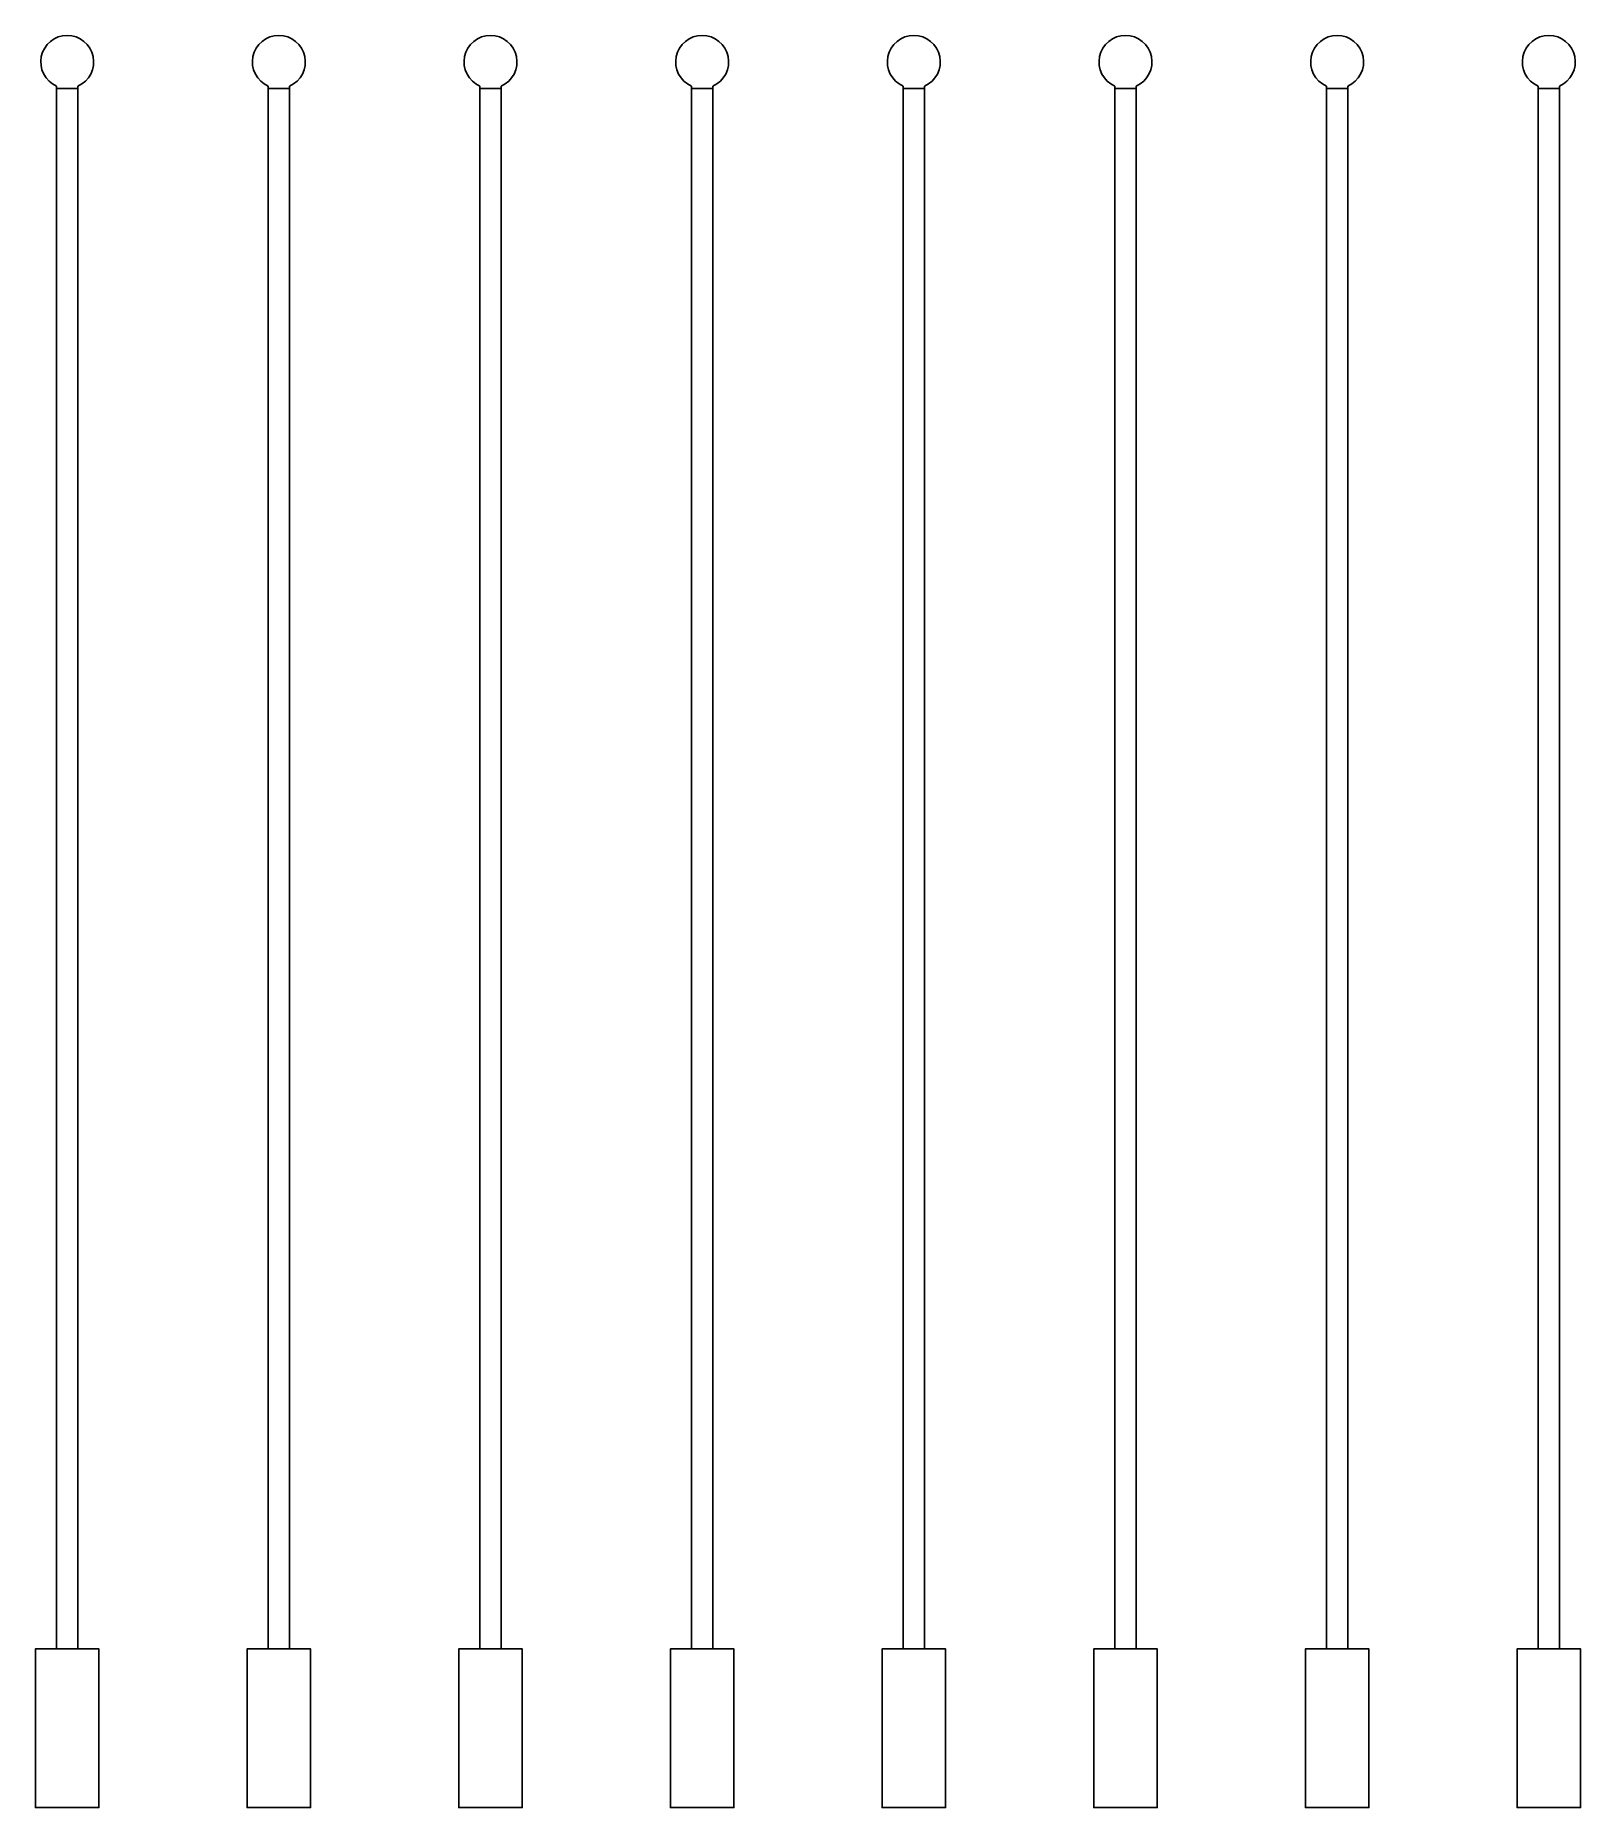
# Model space of a CAD drawing. Header units: millimetres. Extents: x 39.6 to 68.8, y -13.9 to 19.6.
import ezdxf

# ---------------------------------------------------------------- set-up
doc = ezdxf.new("R2010")
doc.units = ezdxf.units.MM
doc.layers.add('traces', color=10, linetype='Continuous')

msp = doc.modelspace()

# ---------------------------------------------------------------- linework, layer by layer
at = {"layer": 'traces', "color": 1}
for p, q in [((39.962, 18.595), (39.962, 9.053)), ((39.962, 18.595), (39.962, 9.053)), ((39.962, 18.553), (40.362, 18.553)), ((39.962, 18.553), (40.362, 18.553)), ((40.362, 18.595), (40.362, 9.053)), ((40.362, 18.595), (40.362, 9.053)), ((43.962, 18.595), (43.962, 9.053)), ((43.962, 18.595), (43.962, 9.053)), ((43.962, 18.553), (44.362, 18.553)), ((43.962, 18.553), (44.362, 18.553)), ((44.362, 18.595), (44.362, 9.053)), ((44.362, 18.595), (44.362, 9.053)), ((47.962, 18.595), (47.962, 9.053)), ((47.962, 18.595), (47.962, 9.053)), ((47.962, 18.553), (48.362, 18.553)), ((47.962, 18.553), (48.362, 18.553)), ((48.362, 18.595), (48.362, 9.053)), ((48.362, 18.595), (48.362, 9.053)), ((51.962, 18.595), (51.962, 9.053)), ((51.962, 18.595), (51.962, 9.053)), ((51.962, 18.553), (52.362, 18.553)), ((51.962, 18.553), (52.362, 18.553)), ((52.362, 18.595), (52.362, 9.053)), ((52.362, 18.595), (52.362, 9.053)), ((55.962, 18.595), (55.962, 9.053)), ((55.962, 18.595), (55.962, 9.053)), ((55.962, 18.553), (56.362, 18.553)), ((55.962, 18.553), (56.362, 18.553)), ((56.362, 18.595), (56.362, 9.053)), ((56.362, 18.595), (56.362, 9.053)), ((59.962, 18.595), (59.962, 9.053)), ((59.962, 18.595), (59.962, 9.053)), ((59.962, 18.553), (60.362, 18.553)), ((59.962, 18.553), (60.362, 18.553)), ((60.362, 18.595), (60.362, 9.053)), ((60.362, 18.595), (60.362, 9.053)), ((63.962, 18.595), (63.962, 9.053)), ((63.962, 18.595), (63.962, 9.053)), ((63.962, 18.553), (64.362, 18.553)), ((63.962, 18.553), (64.362, 18.553)), ((64.362, 18.595), (64.362, 9.053)), ((64.362, 18.595), (64.362, 9.053)), ((67.962, 18.595), (67.962, 9.053)), ((67.962, 18.595), (67.962, 9.053)), ((67.962, 18.553), (68.362, 18.553)), ((67.962, 18.553), (68.362, 18.553)), ((68.362, 18.595), (68.362, 9.053)), ((68.362, 18.595), (68.362, 9.053))]:
    msp.add_line(p, q, dxfattribs=at)
for points in [[(40.362, 9.053), (40.362, -10.947), (39.962, -10.947), (39.962, 9.053)], [(40.362, 9.053), (40.362, -10.947), (39.962, -10.947), (39.962, 9.053)], [(44.362, 9.053), (44.362, -10.947), (43.962, -10.947), (43.962, 9.053)], [(44.362, 9.053), (44.362, -10.947), (43.962, -10.947), (43.962, 9.053)], [(48.362, 9.053), (48.362, -10.947), (47.962, -10.947), (47.962, 9.053)], [(48.362, 9.053), (48.362, -10.947), (47.962, -10.947), (47.962, 9.053)], [(52.362, 9.053), (52.362, -10.947), (51.962, -10.947), (51.962, 9.053)], [(52.362, 9.053), (52.362, -10.947), (51.962, -10.947), (51.962, 9.053)], [(56.362, 9.053), (56.362, -10.947), (55.962, -10.947), (55.962, 9.053)], [(56.362, 9.053), (56.362, -10.947), (55.962, -10.947), (55.962, 9.053)], [(60.362, 9.053), (60.362, -10.947), (59.962, -10.947), (59.962, 9.053)], [(60.362, 9.053), (60.362, -10.947), (59.962, -10.947), (59.962, 9.053)], [(64.362, 9.053), (64.362, 9.053), (64.362, -10.947), (63.962, -10.947), (63.962, 9.053)], [(64.362, 9.053), (64.362, 9.053), (64.362, -10.947), (63.962, -10.947), (63.962, 9.053)], [(68.362, 9.053), (68.362, 9.053), (68.362, -10.947), (67.962, -10.947), (67.962, 9.053)], [(68.362, 9.053), (68.362, 9.053), (68.362, -10.947), (67.962, -10.947), (67.962, 9.053)], [(40.162, -10.947), (39.562, -10.947), (39.562, -13.947), (40.162, -13.947)], [(40.162, -10.947), (39.562, -10.947), (39.562, -13.947), (40.162, -13.947)], [(40.162, -10.947), (40.762, -10.947), (40.762, -13.947), (40.162, -13.947)], [(40.162, -10.947), (40.762, -10.947), (40.762, -13.947), (40.162, -13.947)], [(44.162, -10.947), (43.562, -10.947), (43.562, -13.947), (44.162, -13.947)], [(44.162, -10.947), (43.562, -10.947), (43.562, -13.947), (44.162, -13.947)], [(44.162, -10.947), (44.762, -10.947), (44.762, -13.947), (44.162, -13.947)], [(44.162, -10.947), (44.762, -10.947), (44.762, -13.947), (44.162, -13.947)], [(48.162, -10.947), (47.562, -10.947), (47.562, -13.947), (48.162, -13.947)], [(48.162, -10.947), (47.562, -10.947), (47.562, -13.947), (48.162, -13.947)], [(48.162, -10.947), (48.762, -10.947), (48.762, -13.947), (48.162, -13.947)], [(48.162, -10.947), (48.762, -10.947), (48.762, -13.947), (48.162, -13.947)], [(52.162, -10.947), (51.562, -10.947), (51.562, -13.947), (52.162, -13.947)], [(52.162, -10.947), (51.562, -10.947), (51.562, -13.947), (52.162, -13.947)], [(52.162, -10.947), (52.762, -10.947), (52.762, -13.947), (52.162, -13.947)], [(52.162, -10.947), (52.762, -10.947), (52.762, -13.947), (52.162, -13.947)], [(56.162, -10.947), (55.562, -10.947), (55.562, -13.947), (56.162, -13.947)], [(56.162, -10.947), (55.562, -10.947), (55.562, -13.947), (56.162, -13.947)], [(56.162, -10.947), (56.762, -10.947), (56.762, -13.947), (56.162, -13.947)], [(56.162, -10.947), (56.762, -10.947), (56.762, -13.947), (56.162, -13.947)], [(60.162, -10.947), (59.562, -10.947), (59.562, -13.947), (60.162, -13.947)], [(60.162, -10.947), (59.562, -10.947), (59.562, -13.947), (60.162, -13.947)], [(60.162, -10.947), (60.762, -10.947), (60.762, -13.947), (60.162, -13.947)], [(60.162, -10.947), (60.762, -10.947), (60.762, -13.947), (60.162, -13.947)], [(64.162, -10.947), (63.562, -10.947), (63.562, -13.947), (64.162, -13.947)], [(64.162, -10.947), (63.562, -10.947), (63.562, -13.947), (64.162, -13.947)], [(64.162, -10.947), (64.762, -10.947), (64.762, -13.947), (64.162, -13.947)], [(64.162, -10.947), (64.762, -10.947), (64.762, -13.947), (64.162, -13.947)], [(68.162, -10.947), (67.562, -10.947), (67.562, -13.947), (68.162, -13.947)], [(68.162, -10.947), (67.562, -10.947), (67.562, -13.947), (68.162, -13.947)], [(68.162, -10.947), (68.762, -10.947), (68.762, -13.947), (68.162, -13.947)], [(68.162, -10.947), (68.762, -10.947), (68.762, -13.947), (68.162, -13.947)]]:
    msp.add_lwpolyline(points, dxfattribs=at)
for centre in [(40.162, 19.053), (40.162, 19.053), (44.162, 19.053), (44.162, 19.053), (48.162, 19.053), (48.162, 19.053), (52.162, 19.053), (52.162, 19.053), (56.162, 19.053), (56.162, 19.053), (60.162, 19.053), (60.162, 19.053), (64.162, 19.053), (64.162, 19.053), (68.162, 19.053), (68.162, 19.053)]:
    msp.add_arc(centre, 0.5, 293.5782, 246.4218, dxfattribs=at)

doc.saveas('drawing.dxf')
